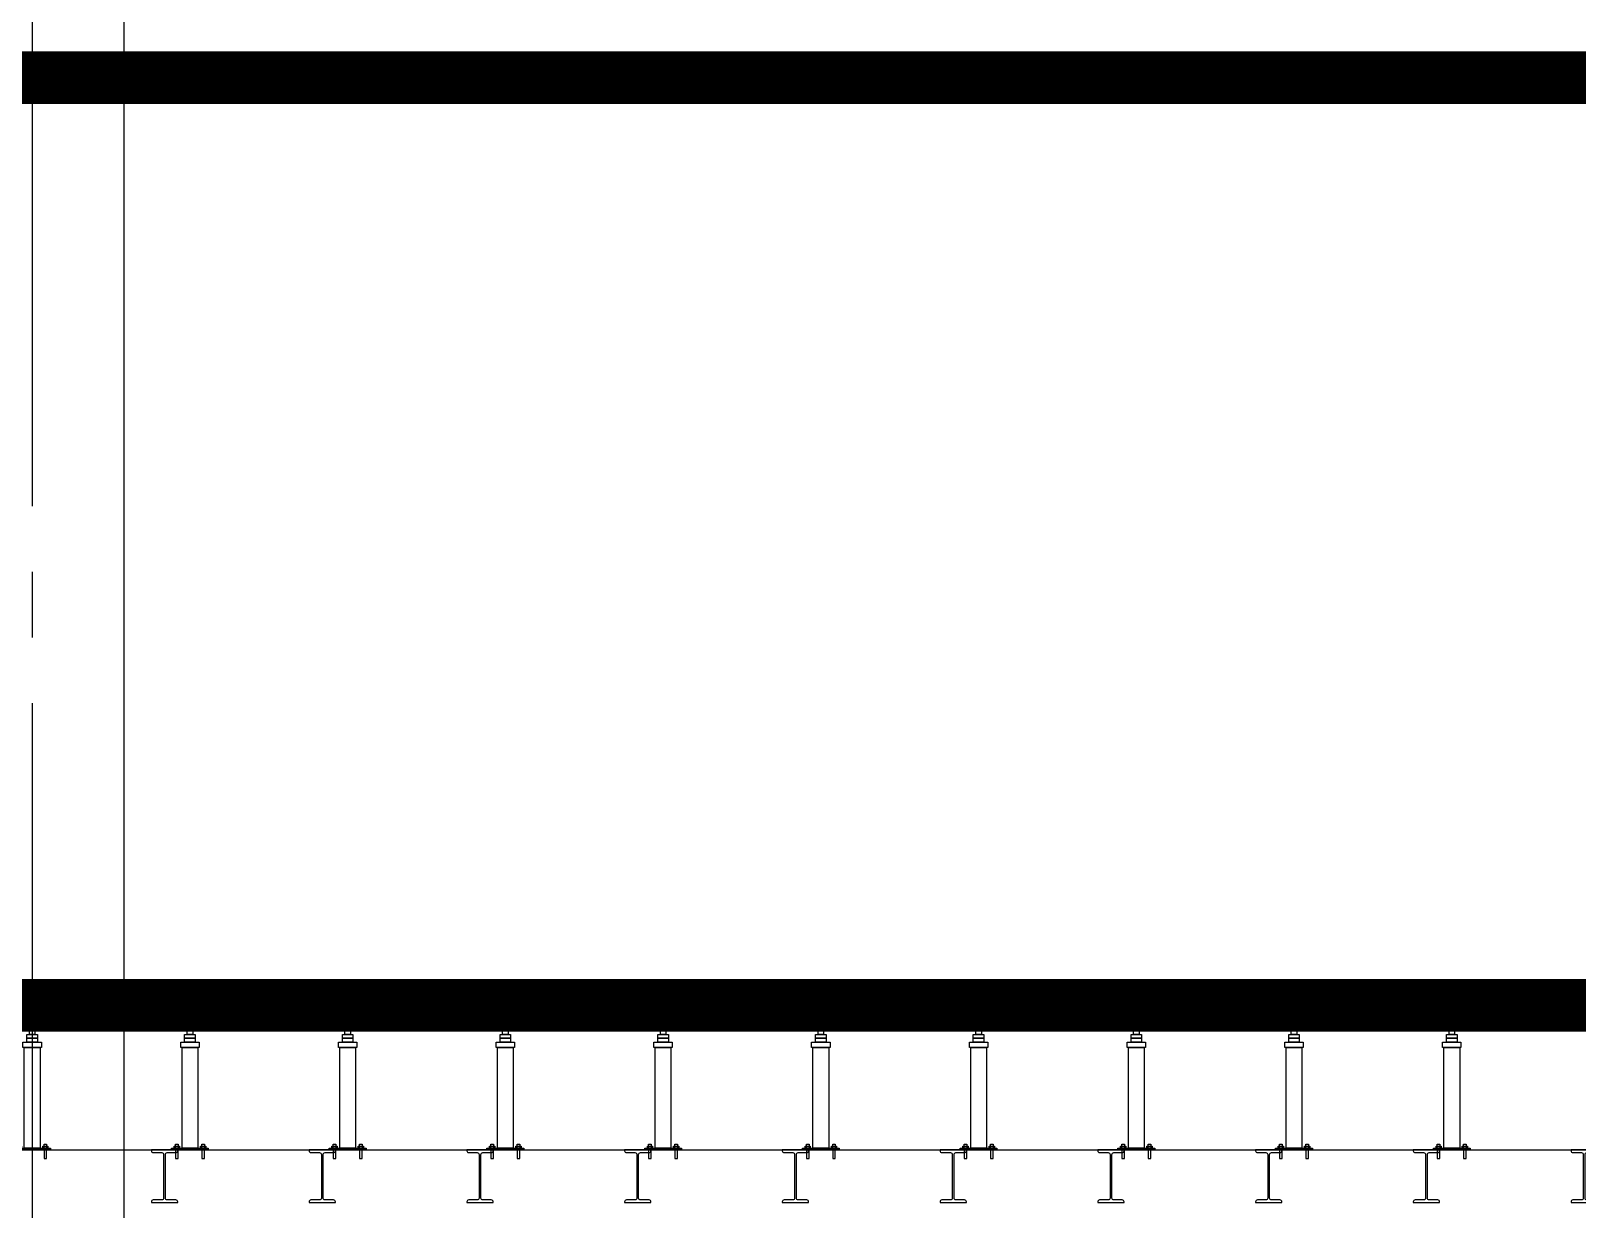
# Model space of a CAD drawing. Extents: x -18489 to 195597, y -1599 to 112111.
# Drawn here: x 12720 to 13308, y 26588 to 27037 of the extents above; entities that cross this region are included whole.
import ezdxf
from ezdxf.xclip import XClip

# ---------------------------------------------------------------- set-up
doc = ezdxf.new("R2010")
doc.units = 0
doc.header["$LTSCALE"] = 100
doc.header["$XCLIPFRAME"] = 2
doc.linetypes.add('188K-SM-07-F10-MECH-CR PIPE-Y2257103$0$X-S-FAB_SL ALL$0$COL-CEN-LIN', pattern=[3.25, 2.5, -0.25, 0.25, -0.25])
doc.linetypes.add('188K-SM-07-F10-MECH-CR PIPE-Y2257103$0$X-S-FAB_SL ALL$0$HIDDEN', pattern=[0.4, 0.3, -0.1])
for name, color, linetype in [('188K-SM-07-F10-MECH-CR PIPE-Y2257103$0$0-CF-BABY 位', 2, 'Continuous'), ('188K-SM-07-F10-MECH-CR PIPE-Y2257103$0$Raised Floor', 1, 'Continuous'), ('188K-SM-07-F10-MECH-CR PIPE-Y2257103$0$X-S-FAB_SL ALL$0$ASP_3', 3, 'Continuous'), ('188K-SM-07-F10-MECH-CR PIPE-Y2257103$0$X-S-FAB_SL ALL$0$ASP_8', 8, 'Continuous'), ('188K-SM-07-F10-MECH-CR PIPE-Y2257103$0$X-S-FAB_SL ALL$0$CCL', 15, '188K-SM-07-F10-MECH-CR PIPE-Y2257103$0$X-S-FAB_SL ALL$0$COL-CEN-LIN'), ('188K-SM-07-F10-MECH-CR PIPE-Y2257103$0$X-S-FAB_SL ALL$0$WALL-RC', 1, 'Continuous')]:
    doc.layers.add(name, color=color, linetype=linetype)

# ---------------------------------------------------------------- blocks, each defined once
blk = doc.blocks.new('188K-SM-07-F10-MECH-CR PIPE-Y2257103$0$TOOL123')
at = {"layer": '188K-SM-07-F10-MECH-CR PIPE-Y2257103$0$0-CF-BABY 位', "const_width": 20}
blk.add_lwpolyline([(7682.46, -83776.14), (14984.71, -83776.14), (14984.71, -84129.23), (7682.46, -84129.23)], close=True, dxfattribs=at)
blk = doc.blocks.new('188K-SM-07-F10-MECH-CR PIPE-Y2257103$0$X-S-FAB_SL ALL$0$A$Ceb448ab1')
at = {"layer": '188K-SM-07-F10-MECH-CR PIPE-Y2257103$0$X-S-FAB_SL ALL$0$CCL'}
blk.add_line((12720, 3600), (12720, 0), dxfattribs=at)
blk = doc.blocks.new('188K-SM-07-F10-MECH-CR PIPE-Y2257103$0$X-S-FAB_SL ALL$0$steel_100x200')
at = {"color": 6}
blk.add_lwpolyline([(0, 0), (10, 0), (10, 0.3, 0.414214), (9.3, 1), (6.05, 1, -0.414214), (5.35, 1.7), (5.35, 18.3, -0.414214), (6.05, 19), (9.3, 19, 0.414214), (10, 19.7), (10, 20), (0, 20), (0, 19.7, 0.414214), (0.7, 19), (3.95, 19, -0.414214), (4.65, 18.3), (4.65, 1.7, -0.414214), (3.95, 1), (0.7, 1, 0.414214), (0, 0.3)], format="xyb", close=True, dxfattribs=at)
blk = doc.blocks.new('*U2075')
at = {"layer": '188K-SM-07-F10-MECH-CR PIPE-Y2257103$0$X-S-FAB_SL ALL$0$WALL-RC'}
blk.add_blockref('188K-SM-07-F10-MECH-CR PIPE-Y2257103$0$X-S-FAB_SL ALL$0$steel_100x200', (-5, -10), dxfattribs=at)
blk = doc.blocks.new('*U2076')
at = {"layer": '188K-SM-07-F10-MECH-CR PIPE-Y2257103$0$X-S-FAB_SL ALL$0$WALL-RC', "color": 0, "linetype": 'ByBlock', "lineweight": -2, "transparency": 16777216}
for p in [(10920, 0), (10980, 0), (11040, 0), (11100, 0), (11160, 0), (11220, 0), (11280, 0), (11340, 0), (11400, 0), (11460, 0)]:
    blk.add_blockref('*U2075', p, dxfattribs=at)
blk = doc.blocks.new('188K-SM-07-F10-MECH-CR PIPE-Y2257103$0$X-S-FAB_SL ALL')
at = {"color": 6}
blk.add_line((-2628.521, -72723.977), (19076.479, -72723.977), dxfattribs=at)
at = {"layer": '188K-SM-07-F10-MECH-CR PIPE-Y2257103$0$X-S-FAB_SL ALL$0$ASP_3', "linetype": '188K-SM-07-F10-MECH-CR PIPE-Y2257103$0$X-S-FAB_SL ALL$0$HIDDEN'}
for p, q in [((-2628.521, -72668.977), (19076.479, -72668.977)), ((-2628.521, -72674.477), (19076.479, -72674.477))]:
    blk.add_line(p, q, dxfattribs=at)
at = {"layer": '188K-SM-07-F10-MECH-CR PIPE-Y2257103$0$X-S-FAB_SL ALL$0$ASP_8'}
blk.add_line((8281.479, -72848.977), (8281.479, -71981.477), dxfattribs=at)
at = {"layer": '188K-SM-07-F10-MECH-CR PIPE-Y2257103$0$X-S-FAB_SL ALL$0$CCL'}
blk.add_blockref('188K-SM-07-F10-MECH-CR PIPE-Y2257103$0$X-S-FAB_SL ALL$0$A$Ceb448ab1', (-4473.521, -73553.977), dxfattribs=at)
at = {"layer": '188K-SM-07-F10-MECH-CR PIPE-Y2257103$0$X-S-FAB_SL ALL$0$WALL-RC'}
blk.add_blockref('*U2076', (-2623.171, -72733.977), dxfattribs=at)
blk = doc.blocks.new('188K-SM-07-F10-MECH-CR PIPE-Y2257103$0$A$Cf749f455')
at = {"layer": '188K-SM-07-F10-MECH-CR PIPE-Y2257103$0$Raised Floor'}
for points in [[(60, 45), (0, 45), (0, 40), (60, 40)], [(-4.5, 40), (4.5, 40), (4.5, 39.5), (-4.5, 39.5)], [(-4.5, 39), (4.5, 39), (4.5, 39.5), (-4.5, 39.5)], [(1.05, 39), (-1.05, 39), (-1.05, 34), (1.05, 34)], [(4.5, 37.5), (55.5, 37.5), (58, 40), (2, 40)], [(3.5, 31), (-3.5, 31), (-3.5, 29), (3.5, 29)], [(2, 34), (-2, 34), (-2, 32.5), (2, 32.5)], [(2, 32.5), (-2, 32.5), (-2, 31), (2, 31)], [(3, 29), (-3, 29), (-3, -9.3), (3, -9.3)], [(-7, -10), (7, -10), (7, -9.3), (-7, -9.3)], [(-4, -8.5), (-6, -8.5), (-6, -9.3), (-4, -9.3)], [(-4.5, -7.8), (-5.5, -7.8), (-5.5, -9.3), (-4.5, -9.3)], [(-4.5, -13.3), (-5.5, -13.3), (-5.5, -10), (-4.5, -10)], [(6, -8.5), (4, -8.5), (4, -9.3), (6, -9.3)], [(5.5, -7.8), (4.5, -7.8), (4.5, -9.3), (5.5, -9.3)], [(5.5, -13.3), (4.5, -13.3), (4.5, -10), (5.5, -10)]]:
    blk.add_lwpolyline(points, close=True, dxfattribs=at)
blk = doc.blocks.new('188K-SM-07-F10-MECH-CR PIPE-Y2257103')
blk.add_blockref('188K-SM-07-F10-MECH-CR PIPE-Y2257103$0$TOOL123', (0, 110795.018))
ref = blk.add_blockref('188K-SM-07-F10-MECH-CR PIPE-Y2257103$0$X-S-FAB_SL ALL', (4473.521, 99334.763))
XClip(ref).set_block_clipping_path([(-7553.4648570136, -75341.9369645483), (24026.2025623869, -67725.7696244382)])
at = {"xscale": -1}
for p in [(12720, 26620.786), (12780, 26620.786), (12840, 26620.786), (12900, 26620.786), (12960, 26620.786), (13020, 26620.786), (13080, 26620.786), (13140, 26620.786), (13200, 26620.786), (13260, 26620.786), (13320, 26620.786)]:
    blk.add_blockref('188K-SM-07-F10-MECH-CR PIPE-Y2257103$0$A$Cf749f455', p, dxfattribs=at)

msp = doc.modelspace()

# ---------------------------------------------------------------- block references
msp.add_blockref('188K-SM-07-F10-MECH-CR PIPE-Y2257103', (0, 0))

doc.saveas('drawing.dxf')
